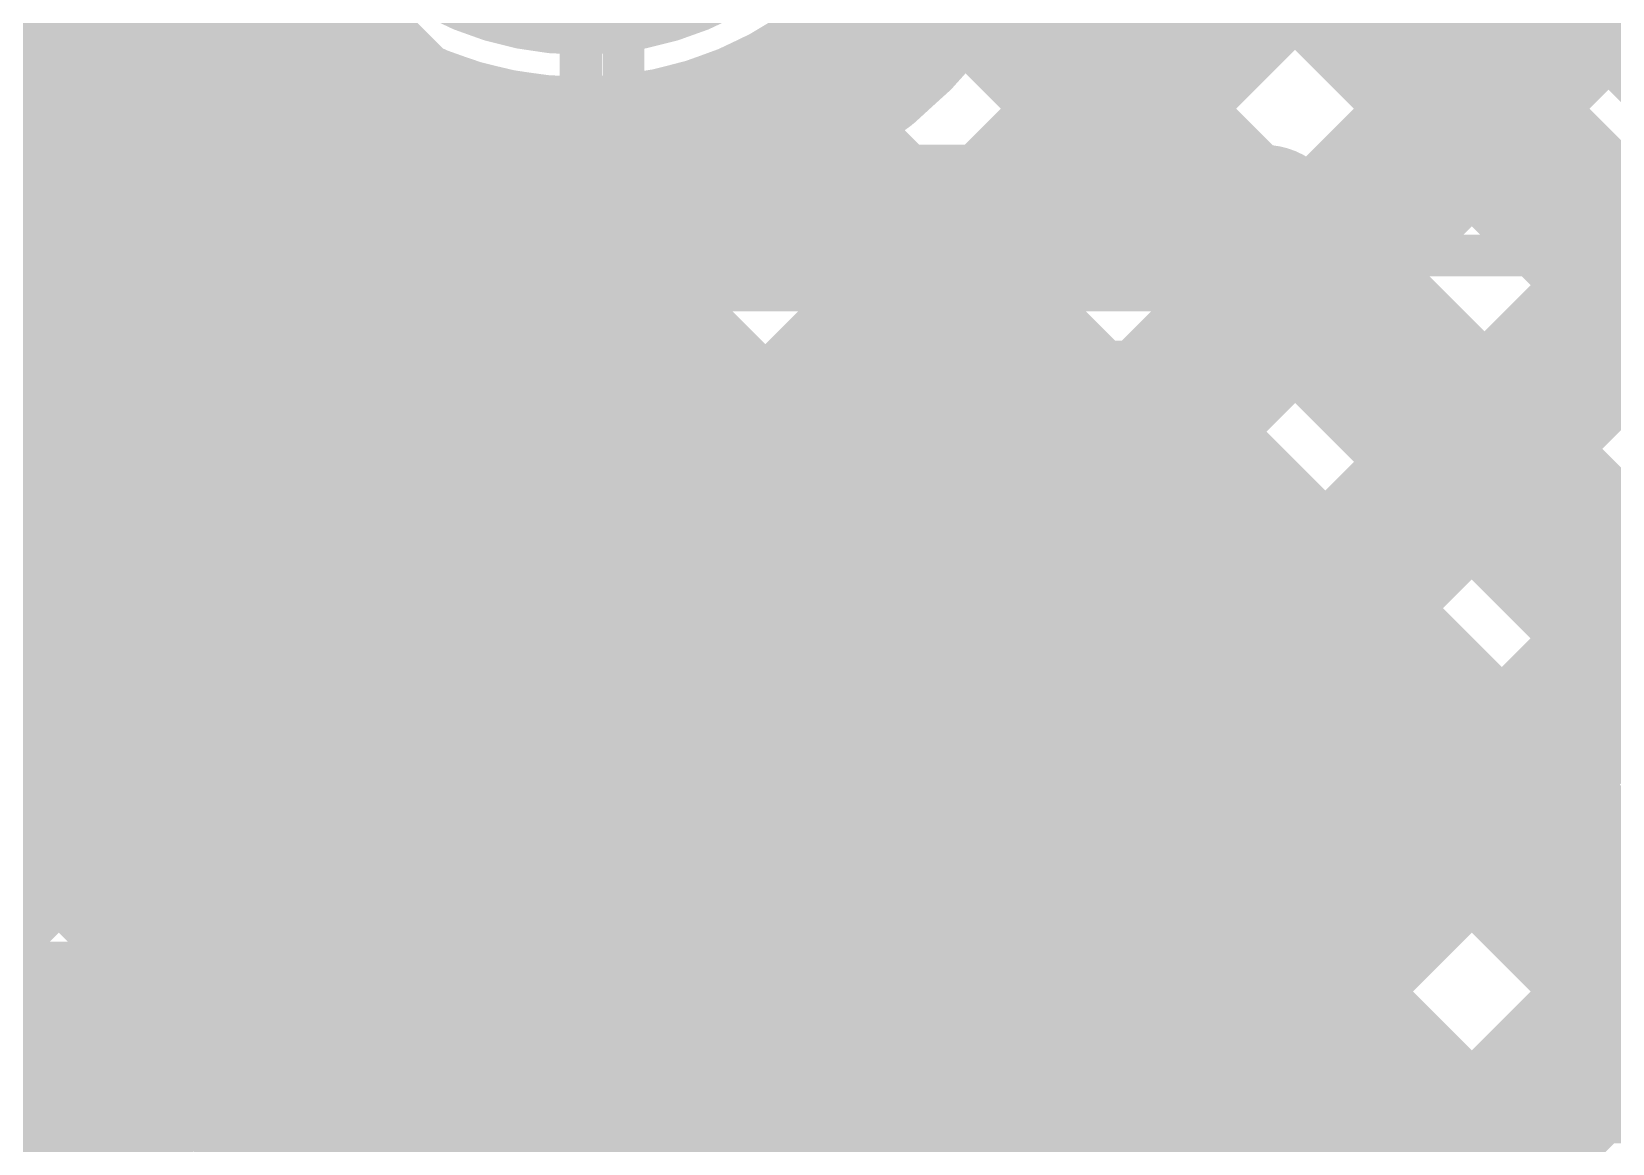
# Model space of a CAD drawing. Header units: millimetres. Extents: x 13 to 259, y -2 to 326.
# Drawn here: x 131.032 to 134.829, y 126.066 to 128.737 of the extents above; entities that cross this region are included whole.
import ezdxf

# ---------------------------------------------------------------- set-up
doc = ezdxf.new("R2010")
doc.units = ezdxf.units.MM
for name, color, linetype in [('BottomLayer', 5, 'Continuous'), ('BottomSolder', 6, 'Continuous'), ('ConnectLayer', 7, 'Continuous'), ('DrillDrawing', 1, 'Continuous'), ('Mechanical14', 56, 'Continuous'), ('Mechanical8', 56, 'Continuous'), ('MidLayer1', 16, 'Continuous'), ('MidLayer2', 76, 'Continuous'), ('MidLayer3', 90, 'Continuous'), ('MidLayer4', 156, 'Continuous'), ('MidLayer5', 130, 'Continuous'), ('MidLayer6', 216, 'Continuous'), ('MultiLayer', 9, 'Continuous'), ('TopLayer', 1, 'Continuous'), ('TopPaste', 8, 'Continuous'), ('TopSolder', 216, 'Continuous')]:
    doc.layers.add(name, color=color, linetype=linetype)

# ---------------------------------------------------------------- blocks, each defined once
blk = doc.blocks.new('SAMTEC_ASP_127797_01_185')
at = {"layer": 'BottomSolder', "const_width": 0.8}
blk.add_lwpolyline([(-27.5907, -3.048, 1), (-26.7907, -3.048, 1)], format="xyb", close=True, dxfattribs=at)
at = {"layer": 'Mechanical14', "const_width": 0.1}
for points in [[(-25.908, -2.1336), (-25.908, -0.4064)], [(-25.654, -0.6604), (-25.908, -0.4064)], [(-25.0952, -0.6604), (-25.0952, -0.5194)], [(-24.4348, -0.6604), (-24.4348, -0.5194)], [(-23.8252, -0.6604), (-23.8252, -0.5194)], [(-25.0952, -0.6604), (-25.654, -0.6604)], [(-25.654, -1.8796), (-25.654, -0.6604)], [(-23.8252, -0.6604), (-24.4348, -0.6604)], [(-25.908, -2.1336), (-25.654, -1.8796)], [(-25.0952, -1.8796), (-25.654, -1.8796)], [(-25.0952, -2.0206), (-25.0952, -1.8796)], [(-23.8252, -1.8796), (-24.4348, -1.8796)], [(-24.4348, -2.0206), (-24.4348, -1.8796)], [(-23.8252, -2.0206), (-23.8252, -1.8796)], [(-24.9809, -2.0206), (-25.0952, -2.0206)], [(-24.9809, -2.3762), (-24.9809, -2.0206)], [(-24.4348, -2.0206), (-24.5491, -2.0206)], [(-24.5491, -2.3762), (-24.5491, -2.0206)], [(-23.7109, -2.0206), (-23.8252, -2.0206)], [(-24.9809, -2.1336), (-25.908, -2.1336)], [(-23.7109, -2.1336), (-24.5491, -2.1336)], [(-24.5491, -2.3762), (-24.9809, -2.3762)], [(-24.5491, -2.7038), (-24.9809, -2.7038)], [(-24.9809, -3.0594), (-24.9809, -2.7038)], [(-24.5491, -3.0594), (-24.5491, -2.7038)], [(-24.9809, -2.9464), (-26.543, -2.9464)], [(-23.7109, -2.9464), (-24.5491, -2.9464)], [(-24.9809, -3.0594), (-25.0952, -3.0594)], [(-25.0952, -3.2004), (-25.0952, -3.0594)], [(-24.4348, -3.0594), (-24.5491, -3.0594)], [(-24.4348, -3.2004), (-24.4348, -3.0594)], [(-23.8252, -3.2004), (-23.8252, -3.0594)], [(-23.7109, -3.0594), (-23.8252, -3.0594)], [(-26.289, -4.4196), (-26.289, -3.2004)], [(-25.0952, -3.2004), (-26.289, -3.2004)], [(-25.0952, -3.2004), (-26.289, -3.2004)], [(-23.8252, -3.2004), (-24.4348, -3.2004)]]:
    blk.add_lwpolyline(points, dxfattribs=at)
at = {"layer": 'Mechanical14', "const_width": 0.05}
for points in [[(-25.679, -0.6604, 1), (-25.629, -0.6604, 1)], [(-25.679, -0.6604, 1), (-25.629, -0.6604, 1)], [(-25.679, -0.6604, 1), (-25.629, -0.6604, 1)], [(-25.1202, -0.6604, 1), (-25.0702, -0.6604, 1)], [(-25.1202, -0.6604, 1), (-25.0702, -0.6604, 1)], [(-24.4598, -0.6604, 1), (-24.4098, -0.6604, 1)], [(-24.4598, -0.6604, 1), (-24.4098, -0.6604, 1)], [(-23.8502, -0.6604, 1), (-23.8002, -0.6604, 1)], [(-23.8502, -0.6604, 1), (-23.8002, -0.6604, 1)], [(-25.679, -1.8796, 1), (-25.629, -1.8796, 1)], [(-25.679, -1.8796, 1), (-25.629, -1.8796, 1)], [(-25.679, -1.8796, 1), (-25.629, -1.8796, 1)], [(-25.1202, -1.8796, 1), (-25.0702, -1.8796, 1)], [(-25.1202, -1.8796, 1), (-25.0702, -1.8796, 1)], [(-24.4598, -1.8796, 1), (-24.4098, -1.8796, 1)], [(-24.4598, -1.8796, 1), (-24.4098, -1.8796, 1)], [(-23.8502, -1.8796, 1), (-23.8002, -1.8796, 1)], [(-23.8502, -1.8796, 1), (-23.8002, -1.8796, 1)], [(-25.1202, -2.0206, 1), (-25.0702, -2.0206, 1)], [(-25.1202, -2.0206, 1), (-25.0702, -2.0206, 1)], [(-25.0059, -2.0206, 1), (-24.9559, -2.0206, 1)], [(-25.0059, -2.0206, 1), (-24.9559, -2.0206, 1)], [(-24.5741, -2.0206, 1), (-24.5241, -2.0206, 1)], [(-24.5741, -2.0206, 1), (-24.5241, -2.0206, 1)], [(-24.4598, -2.0206, 1), (-24.4098, -2.0206, 1)], [(-24.4598, -2.0206, 1), (-24.4098, -2.0206, 1)], [(-23.8502, -2.0206, 1), (-23.8002, -2.0206, 1)], [(-23.8502, -2.0206, 1), (-23.8002, -2.0206, 1)], [(-25.933, -2.1336, 1), (-25.883, -2.1336, 1)], [(-25.933, -2.1336, 1), (-25.883, -2.1336, 1)], [(-25.933, -2.1336, 1), (-25.883, -2.1336, 1)], [(-25.0059, -2.1336, 1), (-24.9559, -2.1336, 1)], [(-24.5741, -2.1336, 1), (-24.5241, -2.1336, 1)], [(-25.0059, -2.3762, 1), (-24.9559, -2.3762, 1)], [(-25.0059, -2.3762, 1), (-24.9559, -2.3762, 1)], [(-24.5741, -2.3762, 1), (-24.5241, -2.3762, 1)], [(-24.5741, -2.3762, 1), (-24.5241, -2.3762, 1)], [(-25.0059, -2.7038, 1), (-24.9559, -2.7038, 1)], [(-25.0059, -2.7038, 1), (-24.9559, -2.7038, 1)], [(-24.5741, -2.7038, 1), (-24.5241, -2.7038, 1)], [(-24.5741, -2.7038, 1), (-24.5241, -2.7038, 1)], [(-25.0059, -2.9464, 1), (-24.9559, -2.9464, 1)], [(-24.5741, -2.9464, 1), (-24.5241, -2.9464, 1)], [(-25.1202, -3.0594, 1), (-25.0702, -3.0594, 1)], [(-25.1202, -3.0594, 1), (-25.0702, -3.0594, 1)], [(-25.0059, -3.0594, 1), (-24.9559, -3.0594, 1)], [(-25.0059, -3.0594, 1), (-24.9559, -3.0594, 1)], [(-24.5741, -3.0594, 1), (-24.5241, -3.0594, 1)], [(-24.5741, -3.0594, 1), (-24.5241, -3.0594, 1)], [(-24.4598, -3.0594, 1), (-24.4098, -3.0594, 1)], [(-24.4598, -3.0594, 1), (-24.4098, -3.0594, 1)], [(-23.8502, -3.0594, 1), (-23.8002, -3.0594, 1)], [(-23.8502, -3.0594, 1), (-23.8002, -3.0594, 1)], [(-26.314, -3.2004, 1), (-26.264, -3.2004, 1)], [(-26.314, -3.2004, 1), (-26.264, -3.2004, 1)], [(-26.314, -3.2004, 1), (-26.264, -3.2004, 1)], [(-25.1202, -3.2004, 1), (-25.0702, -3.2004, 1)], [(-25.1202, -3.2004, 1), (-25.0702, -3.2004, 1)], [(-25.1202, -3.2004, 1), (-25.0702, -3.2004, 1)], [(-24.4598, -3.2004, 1), (-24.4098, -3.2004, 1)], [(-24.4598, -3.2004, 1), (-24.4098, -3.2004, 1)], [(-23.8502, -3.2004, 1), (-23.8002, -3.2004, 1)], [(-23.8502, -3.2004, 1), (-23.8002, -3.2004, 1)]]:
    blk.add_lwpolyline(points, format="xyb", close=True, dxfattribs=at)
at = {"layer": 'Mechanical8', "const_width": 0.1}
for points in [[(-24.765, -1.905), (-24.765, -0.905)], [(-24.765, -1.905), (-25.765, -1.905)], [(-24.765, -2.905), (-24.765, -1.905)], [(-23.765, -1.905), (-24.765, -1.905)], [(-23.495, -1.905), (-24.495, -1.905)], [(-24.765, -3.175), (-24.765, -2.175)], [(-26.1907, -3.048), (-27.1907, -3.048)], [(-24.765, -3.175), (-25.765, -3.175)], [(-24.765, -4.175), (-24.765, -3.175)], [(-23.765, -3.175), (-24.765, -3.175)], [(-23.495, -3.175), (-24.495, -3.175)]]:
    blk.add_lwpolyline(points, dxfattribs=at)
at = {"layer": 'Mechanical8', "const_width": 0.05}
for points in [[(-24.79, -0.905, 1), (-24.74, -0.905, 1)], [(-25.79, -1.905, 1), (-25.74, -1.905, 1)], [(-24.79, -1.905, 1), (-24.74, -1.905, 1)], [(-24.79, -1.905, 1), (-24.74, -1.905, 1)], [(-24.79, -1.905, 1), (-24.74, -1.905, 1)], [(-24.79, -1.905, 1), (-24.74, -1.905, 1)], [(-24.52, -1.905, 1), (-24.47, -1.905, 1)], [(-23.79, -1.905, 1), (-23.74, -1.905, 1)], [(-24.79, -2.175, 1), (-24.74, -2.175, 1)], [(-24.79, -2.905, 1), (-24.74, -2.905, 1)], [(-26.2157, -3.048, 1), (-26.1657, -3.048, 1)], [(-25.79, -3.175, 1), (-25.74, -3.175, 1)], [(-24.79, -3.175, 1), (-24.74, -3.175, 1)], [(-24.79, -3.175, 1), (-24.74, -3.175, 1)], [(-24.79, -3.175, 1), (-24.74, -3.175, 1)], [(-24.79, -3.175, 1), (-24.74, -3.175, 1)], [(-24.52, -3.175, 1), (-24.47, -3.175, 1)], [(-23.79, -3.175, 1), (-23.74, -3.175, 1)], [(-24.79, -4.175, 1), (-24.74, -4.175, 1)]]:
    blk.add_lwpolyline(points, format="xyb", close=True, dxfattribs=at)
at = {"layer": 'TopLayer', "const_width": 0.32}
for points in [[(-24.925, -1.905, 1), (-24.605, -1.905, 1)], [(-23.655, -1.905, 1), (-23.335, -1.905, 1)], [(-24.925, -3.175, 1), (-24.605, -3.175, 1)], [(-23.655, -3.175, 1), (-23.335, -3.175, 1)]]:
    blk.add_lwpolyline(points, format="xyb", close=True, dxfattribs=at)
at = {"layer": 'TopPaste', "const_width": 0.32}
for points in [[(-24.925, -1.905, 1), (-24.605, -1.905, 1)], [(-23.655, -1.905, 1), (-23.335, -1.905, 1)], [(-24.925, -3.175, 1), (-24.605, -3.175, 1)], [(-23.655, -3.175, 1), (-23.335, -3.175, 1)]]:
    blk.add_lwpolyline(points, format="xyb", close=True, dxfattribs=at)
at = {"layer": 'TopSolder'}
for points, const_width in [([(-24.9758, -1.905, 1), (-24.5542, -1.905, 1)], 0.4216), ([(-23.7058, -1.905, 1), (-23.2842, -1.905, 1)], 0.4216), ([(-27.5907, -3.048, 1), (-26.7907, -3.048, 1)], 0.8), ([(-24.9758, -3.175, 1), (-24.5542, -3.175, 1)], 0.4216), ([(-23.7058, -3.175, 1), (-23.2842, -3.175, 1)], 0.4216)]:
    blk.add_lwpolyline(points, format="xyb", close=True, dxfattribs=dict(at, const_width=const_width))

msp = doc.modelspace()

# ---------------------------------------------------------------- linework, layer by layer
at = {"layer": 'BottomLayer', "const_width": 0.25}
for points in [[(132.1001, 127.0557, 1), (132.35, 127.0557, 1)], [(133.3701, 127.0557, 1), (133.62, 127.0557, 1)]]:
    msp.add_lwpolyline(points, format="xyb", close=True, dxfattribs=at)
at = {"layer": 'ConnectLayer', "const_width": 0.4}
for points in [[(126.6955, 119.9072), (141.8489, 135.0607)], [(132.6013, 127.5102), (138.3682, 133.2771)], [(124.9026, 133.0495), (136.8596, 121.0925)], [(133.8744, 126.2376), (140.6349, 132.9982)], [(132.7705, 126.8308), (138.6085, 132.6688)], [(134.0364, 125.5511), (141.0518, 132.5665)], [(132.6013, 127.5102), (136.9012, 131.81)], [(132.9921, 127.0524), (137.7497, 131.81)], [(133.4163, 126.6281), (138.5982, 131.81)], [(133.8744, 126.2376), (139.4468, 131.81)], [(134.0753, 125.59), (140.2953, 131.81)], [(132.6013, 127.5101), (136.0581, 130.9669)], [(132.723, 130.9771), (135.8, 127.9)], [(132.9614, 130.9303), (136.7255, 127.1662)], [(132.9614, 130.9303), (137.5887, 126.303)], [(132.9615, 130.9303), (136.7255, 127.1663)], [(132.9615, 130.9303), (136.7255, 127.1663)], [(132.6013, 127.5102), (135.9584, 130.8673)], [(128.941, 130.7081), (132.0349, 127.6142)], [(128.941, 130.7081), (132.0349, 127.6142)], [(128.9411, 130.7081), (132.0349, 127.6142)], [(128.2197, 130.5809), (131.6438, 127.1568)], [(128.2197, 130.5809), (131.6438, 127.1568)], [(128.2198, 130.5808), (131.6438, 127.1568)], [(127.4393, 130.5127), (131.7795, 126.1725)], [(127.4393, 130.5127), (131.602, 126.35)], [(133.5794, 127.6397), (136.4824, 130.5427)], [(133.5793, 127.6397), (136.3827, 130.443)], [(134.0485, 127.2602), (136.9067, 130.1184)], [(134.0485, 127.2603), (136.807, 130.0188)], [(128.204, 129.7481), (132.3621, 125.59)], [(133.8744, 126.2376), (137.3309, 129.6941)], [(133.3911, 129.6521), (143.3514, 119.6919)], [(133.3911, 129.6521), (136.8648, 126.1784)], [(133.3911, 129.6521), (135.4716, 127.5716)], [(133.3911, 129.6521), (136.8648, 126.1785)], [(133.3911, 129.6521), (143.3514, 119.6919)], [(133.8743, 126.2376), (137.2312, 129.5945)], [(127.5686, 129.5349), (132.0308, 125.0728)], [(127.5687, 129.5348), (132.0307, 125.0728)], [(134.0364, 125.5512), (137.8852, 129.4)], [(127.7797, 129.3238), (131.6907, 125.4129)], [(132.6013, 127.5102), (134.3956, 129.3044)], [(134.0364, 125.5511), (137.7552, 129.2699)], [(126.1126, 123.567), (131.4629, 128.9173)], [(126.1126, 123.567), (131.4629, 128.9173)], [(128.8956, 126.35), (131.4629, 128.9173)], [(131.3998, 128.8542), (131.4629, 128.9173)], [(133.255, 128.9397), (137.1191, 125.0756)], [(133.255, 128.9397), (137.1191, 125.0756)], [(133.255, 128.9397), (135.425, 126.7696)], [(133.255, 128.9397), (138.3891, 123.8056)], [(133.255, 128.9397), (137.1191, 125.0756)], [(133.5794, 127.6397), (134.8199, 128.8802)], [(131.4156, 128.6289), (131.4156, 128.7245)], [(131.6207, 128.7238), (131.6208, 125.6457)], [(131.4156, 128.6289), (132.4388, 127.6056)], [(125.8442, 122.4501), (131.9167, 128.5226)], [(125.8442, 122.45), (131.9168, 128.5226)], [(126.165, 121.9224), (132.7486, 128.506)], [(126.165, 121.9224), (132.7487, 128.506)], [(129.7441, 126.35), (131.9167, 128.5226)], [(130.5926, 126.35), (132.7486, 128.506)], [(131.6207, 128.2267), (131.9167, 128.5226)], [(131.6207, 127.3782), (132.7485, 128.5059)], [(131.7193, 128.3252), (131.9167, 128.5226)], [(132.1435, 127.9009), (132.7486, 128.506)], [(132.812, 128.5342), (136.7246, 124.6216)], [(132.812, 128.5342), (133.7667, 127.5795)], [(132.812, 128.5342), (133.7667, 127.5795)], [(132.812, 128.5342), (133.7668, 127.5794)], [(132.812, 128.5342), (136.7246, 124.6216)], [(132.0132, 128.4845), (133.0521, 127.4455)], [(132.0132, 128.4845), (133.0521, 127.4455)], [(132.0132, 128.4844), (147.5967, 112.901)], [(132.0132, 128.4844), (133.0521, 127.4455)], [(132.0132, 128.4844), (137.302, 123.1957)], [(134.0485, 127.2602), (135.2441, 128.4559)], [(130.4947, 128.0224), (131.6751, 126.842)], [(131.6207, 128.0284), (132.0349, 127.6142)], [(133.9868, 126.35), (135.6684, 128.0317)], [(125.8442, 122.4501), (130.9556, 127.5615)], [(134.0188, 127.3274), (136.7246, 124.6215)], [(134.0188, 127.3274), (137.5768, 123.7694)], [(134.0188, 127.3273), (135.425, 125.9211)], [(132.775, 127.2695), (133.7088, 126.3356)], [(126.165, 121.9224), (131.3799, 127.1372)], [(132.7705, 126.8308), (132.9111, 126.9714)], [(132.7705, 126.8308), (132.9111, 126.9714)], [(132.7705, 126.8309), (132.9111, 126.9715)], [(134.4489, 125.9636), (135.425, 126.9398)], [(132.7836, 126.8656), (133.3049, 126.3442)], [(132.7836, 126.8656), (133.3049, 126.3442)], [(132.7836, 126.8655), (133.3049, 126.3442)], [(132.7836, 126.8655), (133.2991, 126.35)], [(125.9052, 120.814), (131.7706, 126.6794)], [(125.9052, 120.814), (131.7706, 126.6794)], [(125.9052, 120.814), (131.7706, 126.6794)], [(131.4412, 126.35), (131.7706, 126.6794)], [(131.6208, 126.5296), (131.7706, 126.6795)], [(133.8848, 126.6128), (136.8621, 123.6355)], [(133.8848, 126.6128), (135.425, 125.0726)], [(133.8848, 126.6128), (136.8621, 123.6355)], [(126.1547, 120.215), (132.45, 126.5103)], [(132.0113, 126.5058), (132.9271, 125.59)], [(132.3093, 126.3697), (132.4499, 126.5102)], [(132.3094, 126.3697), (132.45, 126.5103)], [(132.3094, 126.3697), (132.45, 126.5103)], [(132.7785, 125.9902), (133.2905, 126.5023)], [(132.7785, 125.9903), (133.2905, 126.5023)], [(133.1382, 126.35), (133.2905, 126.5023)], [(132.3261, 126.4744), (132.4854, 126.3152)], [(132.3261, 126.4744), (132.4506, 126.35)], [(132.3262, 126.4744), (132.9138, 125.8868)], [(132.3262, 126.4744), (132.4855, 126.3151)], [(126.725, 126.35), (132.0528, 126.35)], [(132.3973, 126.35), (133.3228, 126.35)], [(133.6673, 126.35), (134.0625, 126.35)], [(134.0625, 126.35), (135.425, 124.9875)], [(131.6208, 126.3313), (131.7795, 126.1725)], [(126.1547, 120.215), (132.2284, 126.2887)], [(132.7545, 126.0461), (132.9138, 125.8868)], [(132.7545, 126.0461), (132.8731, 125.9275)], [(132.8098, 125.8641), (132.9451, 125.9995)]]:
    msp.add_lwpolyline(points, dxfattribs=at)
at = {"layer": 'ConnectLayer'}
for points, const_width in [([(133.405, 129.4814, 1), (131.299, 129.4814, 1)], 0.4), ([(133.405, 129.4814, 1), (131.299, 129.4814, 1)], 0.4), ([(133.405, 129.4814, 1), (131.299, 129.4814, 1)], 0.4), ([(133.405, 129.4814, 1), (131.299, 129.4814, 1)], 0.4), ([(131.3629, 128.9173, 1), (131.5629, 128.9173, 1)], 0.2), ([(131.3629, 128.9173, 1), (131.5629, 128.9173, 1)], 0.2), ([(131.3629, 128.9173, 1), (131.5629, 128.9173, 1)], 0.2), ([(131.3629, 128.9173, 1), (131.5629, 128.9173, 1)], 0.2), ([(134.7199, 128.8802, 1), (134.9199, 128.8802, 1)], 0.2), ([(131.2998, 128.8542, 1), (131.4998, 128.8542, 1)], 0.2), ([(131.3156, 128.7245, 1), (131.5156, 128.7245, 1)], 0.2), ([(131.3156, 128.7245, 1), (131.5156, 128.7245, 1)], 0.2), ([(131.3156, 128.7245, 1), (131.5156, 128.7245, 1)], 0.2), ([(131.5207, 128.7238, 1), (131.7207, 128.7238, 1)], 0.2), ([(131.5207, 128.7238, 1), (131.7207, 128.7238, 1)], 0.2), ([(131.3156, 128.6289, 1), (131.5156, 128.6289, 1)], 0.2), ([(131.3156, 128.6289, 1), (131.5156, 128.6289, 1)], 0.2), ([(131.8167, 128.5226, 1), (132.0167, 128.5226, 1)], 0.2), ([(131.8167, 128.5226, 1), (132.0167, 128.5226, 1)], 0.2), ([(131.8167, 128.5226, 1), (132.0167, 128.5226, 1)], 0.2), ([(131.8167, 128.5226, 1), (132.0167, 128.5226, 1)], 0.2), ([(131.8168, 128.5226, 1), (132.0168, 128.5226, 1)], 0.2), ([(132.6485, 128.5059, 1), (132.8485, 128.5059, 1)], 0.2), ([(132.6486, 128.506, 1), (132.8486, 128.506, 1)], 0.2), ([(132.6486, 128.506, 1), (132.8486, 128.506, 1)], 0.2), ([(132.6486, 128.506, 1), (132.8486, 128.506, 1)], 0.2), ([(132.6487, 128.506, 1), (132.8487, 128.506, 1)], 0.2), ([(132.712, 128.5342, 1), (132.912, 128.5342, 1)], 0.2), ([(132.712, 128.5342, 1), (132.912, 128.5342, 1)], 0.2), ([(132.712, 128.5342, 1), (132.912, 128.5342, 1)], 0.2), ([(132.712, 128.5342, 1), (132.912, 128.5342, 1)], 0.2), ([(132.712, 128.5342, 1), (132.912, 128.5342, 1)], 0.2), ([(131.9132, 128.4845, 1), (132.1132, 128.4845, 1)], 0.2), ([(131.9132, 128.4845, 1), (132.1132, 128.4845, 1)], 0.2), ([(131.9132, 128.4844, 1), (132.1132, 128.4844, 1)], 0.2), ([(131.9132, 128.4844, 1), (132.1132, 128.4844, 1)], 0.2), ([(131.9132, 128.4844, 1), (132.1132, 128.4844, 1)], 0.2), ([(131.6193, 128.3252, 1), (131.8193, 128.3252, 1)], 0.2), ([(131.5207, 128.2267, 1), (131.7207, 128.2267, 1)], 0.2), ([(131.5207, 128.0284, 1), (131.7207, 128.0284, 1)], 0.2), ([(132.0435, 127.9009, 1), (132.2435, 127.9009, 1)], 0.2), ([(132.815, 127.0557, 1), (131.6351, 127.0557, 1)], 0.4), ([(132.815, 127.0557, 1), (131.6351, 127.0557, 1)], 0.4), ([(132.815, 127.0557, 1), (131.6351, 127.0557, 1)], 0.4), ([(132.815, 127.0557, 1), (131.6351, 127.0557, 1)], 0.4), ([(134.085, 127.0557, 1), (132.9051, 127.0557, 1)], 0.4), ([(134.085, 127.0557, 1), (132.9051, 127.0557, 1)], 0.4), ([(134.085, 127.0557, 1), (132.9051, 127.0557, 1)], 0.4), ([(133.4793, 127.6397, 1), (133.6793, 127.6397, 1)], 0.2), ([(133.4794, 127.6397, 1), (133.6794, 127.6397, 1)], 0.2), ([(133.4794, 127.6397, 1), (133.6794, 127.6397, 1)], 0.2), ([(131.9349, 127.6142, 1), (132.1349, 127.6142, 1)], 0.2), ([(131.9349, 127.6142, 1), (132.1349, 127.6142, 1)], 0.2), ([(131.9349, 127.6142, 1), (132.1349, 127.6142, 1)], 0.2), ([(131.9349, 127.6142, 1), (132.1349, 127.6142, 1)], 0.2), ([(132.3388, 127.6056, 1), (132.5388, 127.6056, 1)], 0.2), ([(132.3388, 127.6056, 1), (132.5388, 127.6056, 1)], 0.2), ([(130.8556, 127.5615, 1), (131.0556, 127.5615, 1)], 0.2), ([(133.6667, 127.5795, 1), (133.8667, 127.5795, 1)], 0.2), ([(133.6667, 127.5795, 1), (133.8667, 127.5795, 1)], 0.2), ([(133.6668, 127.5794, 1), (133.8668, 127.5794, 1)], 0.2), ([(132.5013, 127.5102, 1), (132.7013, 127.5102, 1)], 0.2), ([(132.5013, 127.5102, 1), (132.7013, 127.5102, 1)], 0.2), ([(132.5013, 127.5102, 1), (132.7013, 127.5102, 1)], 0.2), ([(132.5013, 127.5102, 1), (132.7013, 127.5102, 1)], 0.2), ([(132.5013, 127.5101, 1), (132.7013, 127.5101, 1)], 0.2), ([(132.9521, 127.4455, 1), (133.1521, 127.4455, 1)], 0.2), ([(132.9521, 127.4455, 1), (133.1521, 127.4455, 1)], 0.2), ([(132.9521, 127.4455, 1), (133.1521, 127.4455, 1)], 0.2), ([(131.5207, 127.3782, 1), (131.7207, 127.3782, 1)], 0.2), ([(133.9188, 127.3274, 1), (134.1188, 127.3274, 1)], 0.2), ([(133.9188, 127.3274, 1), (134.1188, 127.3274, 1)], 0.2), ([(133.9188, 127.3273, 1), (134.1188, 127.3273, 1)], 0.2), ([(132.675, 127.2695, 1), (132.875, 127.2695, 1)], 0.2), ([(132.675, 127.2695, 1), (132.875, 127.2695, 1)], 0.2), ([(133.9485, 127.2603, 1), (134.1485, 127.2603, 1)], 0.2), ([(133.9485, 127.2602, 1), (134.1485, 127.2602, 1)], 0.2), ([(133.9485, 127.2602, 1), (134.1485, 127.2602, 1)], 0.2), ([(131.2799, 127.1372, 1), (131.4799, 127.1372, 1)], 0.2), ([(131.5438, 127.1568, 1), (131.7438, 127.1568, 1)], 0.2), ([(131.5438, 127.1568, 1), (131.7438, 127.1568, 1)], 0.2), ([(131.5438, 127.1568, 1), (131.7438, 127.1568, 1)], 0.2), ([(133.545, 127.0557, 1), (133.445, 127.0557, 1)], 0.4), ([(133.545, 127.0557, 1), (133.445, 127.0557, 1)], 0.4), ([(133.545, 127.0557, 1), (133.445, 127.0557, 1)], 0.4), ([(131.5351, 127.0557, 1), (131.7351, 127.0557, 1)], 0.2), ([(131.5351, 127.0557, 1), (131.7351, 127.0557, 1)], 0.2), ([(131.5351, 127.0557, 1), (131.7351, 127.0557, 1)], 0.2), ([(131.5351, 127.0557, 1), (131.7351, 127.0557, 1)], 0.2), ([(132.715, 127.0557, 1), (132.915, 127.0557, 1)], 0.2), ([(132.715, 127.0557, 1), (132.915, 127.0557, 1)], 0.2), ([(132.715, 127.0557, 1), (132.915, 127.0557, 1)], 0.2), ([(132.715, 127.0557, 1), (132.915, 127.0557, 1)], 0.2), ([(132.8051, 127.0557, 1), (133.0051, 127.0557, 1)], 0.2), ([(132.8051, 127.0557, 1), (133.0051, 127.0557, 1)], 0.2), ([(132.8051, 127.0557, 1), (133.0051, 127.0557, 1)], 0.2), ([(133.345, 127.0557, 1), (133.545, 127.0557, 1)], 0.2), ([(133.345, 127.0557, 1), (133.545, 127.0557, 1)], 0.2), ([(133.345, 127.0557, 1), (133.545, 127.0557, 1)], 0.2), ([(133.445, 127.0557, 1), (133.645, 127.0557, 1)], 0.2), ([(133.445, 127.0557, 1), (133.645, 127.0557, 1)], 0.2), ([(133.445, 127.0557, 1), (133.645, 127.0557, 1)], 0.2), ([(133.985, 127.0557, 1), (134.185, 127.0557, 1)], 0.2), ([(133.985, 127.0557, 1), (134.185, 127.0557, 1)], 0.2), ([(133.985, 127.0557, 1), (134.185, 127.0557, 1)], 0.2), ([(132.8921, 127.0524, 1), (133.0921, 127.0524, 1)], 0.2), ([(132.8111, 126.9714, 1), (133.0111, 126.9714, 1)], 0.2), ([(132.8111, 126.9714, 1), (133.0111, 126.9714, 1)], 0.2), ([(132.8111, 126.9715, 1), (133.0111, 126.9715, 1)], 0.2), ([(132.6836, 126.8656, 1), (132.8836, 126.8656, 1)], 0.2), ([(132.6836, 126.8656, 1), (132.8836, 126.8656, 1)], 0.2), ([(132.6836, 126.8655, 1), (132.8836, 126.8655, 1)], 0.2), ([(132.6836, 126.8655, 1), (132.8836, 126.8655, 1)], 0.2), ([(131.5751, 126.842, 1), (131.7751, 126.842, 1)], 0.2), ([(131.5751, 126.842, 1), (131.7751, 126.842, 1)], 0.2), ([(132.6705, 126.8309, 1), (132.8705, 126.8309, 1)], 0.2), ([(132.6705, 126.8308, 1), (132.8705, 126.8308, 1)], 0.2), ([(132.6705, 126.8308, 1), (132.8705, 126.8308, 1)], 0.2), ([(132.6705, 126.8308, 1), (132.8705, 126.8308, 1)], 0.2), ([(131.6706, 126.6795, 1), (131.8706, 126.6795, 1)], 0.2), ([(131.6706, 126.6794, 1), (131.8706, 126.6794, 1)], 0.2), ([(131.6706, 126.6794, 1), (131.8706, 126.6794, 1)], 0.2), ([(131.6706, 126.6794, 1), (131.8706, 126.6794, 1)], 0.2), ([(131.6706, 126.6794, 1), (131.8706, 126.6794, 1)], 0.2), ([(133.3163, 126.6281, 1), (133.5163, 126.6281, 1)], 0.2), ([(133.7848, 126.6128, 1), (133.9848, 126.6128, 1)], 0.2), ([(133.7848, 126.6128, 1), (133.9848, 126.6128, 1)], 0.2), ([(133.7848, 126.6128, 1), (133.9848, 126.6128, 1)], 0.2), ([(131.5208, 126.5296, 1), (131.7208, 126.5296, 1)], 0.2), ([(131.9113, 126.5058, 1), (132.1113, 126.5058, 1)], 0.2), ([(131.9113, 126.5058, 1), (132.1113, 126.5058, 1)], 0.2), ([(132.3499, 126.5102, 1), (132.5499, 126.5102, 1)], 0.2), ([(132.35, 126.5103, 1), (132.55, 126.5103, 1)], 0.2), ([(132.35, 126.5103, 1), (132.55, 126.5103, 1)], 0.2), ([(132.35, 126.5103, 1), (132.55, 126.5103, 1)], 0.2), ([(133.1905, 126.5023, 1), (133.3905, 126.5023, 1)], 0.2), ([(133.1905, 126.5023, 1), (133.3905, 126.5023, 1)], 0.2), ([(133.1905, 126.5023, 1), (133.3905, 126.5023, 1)], 0.2), ([(132.2261, 126.4744, 1), (132.4261, 126.4744, 1)], 0.2), ([(132.2261, 126.4744, 1), (132.4261, 126.4744, 1)], 0.2), ([(132.2262, 126.4744, 1), (132.4262, 126.4744, 1)], 0.2), ([(132.2262, 126.4744, 1), (132.4262, 126.4744, 1)], 0.2), ([(132.815, 125.7857, 1), (131.6351, 125.7857, 1)], 0.4), ([(134.085, 125.7857, 1), (132.9051, 125.7857, 1)], 0.4), ([(134.085, 125.7857, 1), (132.9051, 125.7857, 1)], 0.4), ([(131.3412, 126.35, 1), (131.5412, 126.35, 1)], 0.2), ([(131.502, 126.35, 1), (131.702, 126.35, 1)], 0.2), ([(131.9528, 126.35, 1), (132.1528, 126.35, 1)], 0.2), ([(131.9528, 126.35, 1), (132.1528, 126.35, 1)], 0.2), ([(132.2093, 126.3697, 1), (132.4093, 126.3697, 1)], 0.2), ([(132.2094, 126.3697, 1), (132.4094, 126.3697, 1)], 0.2), ([(132.2094, 126.3697, 1), (132.4094, 126.3697, 1)], 0.2), ([(132.2973, 126.35, 1), (132.4973, 126.35, 1)], 0.2), ([(132.2973, 126.35, 1), (132.4973, 126.35, 1)], 0.2), ([(132.3506, 126.35, 1), (132.5506, 126.35, 1)], 0.2), ([(133.0382, 126.35, 1), (133.2382, 126.35, 1)], 0.2), ([(133.1991, 126.35, 1), (133.3991, 126.35, 1)], 0.2), ([(133.2049, 126.3442, 1), (133.4049, 126.3442, 1)], 0.2), ([(133.2049, 126.3442, 1), (133.4049, 126.3442, 1)], 0.2), ([(133.2049, 126.3442, 1), (133.4049, 126.3442, 1)], 0.2), ([(133.2228, 126.35, 1), (133.4228, 126.35, 1)], 0.2), ([(133.2228, 126.35, 1), (133.4228, 126.35, 1)], 0.2), ([(133.5673, 126.35, 1), (133.7673, 126.35, 1)], 0.2), ([(133.5673, 126.35, 1), (133.7673, 126.35, 1)], 0.2), ([(133.6088, 126.3356, 1), (133.8088, 126.3356, 1)], 0.2), ([(133.6088, 126.3356, 1), (133.8088, 126.3356, 1)], 0.2), ([(133.8868, 126.35, 1), (134.0868, 126.35, 1)], 0.2), ([(133.9625, 126.35, 1), (134.1625, 126.35, 1)], 0.2), ([(133.9625, 126.35, 1), (134.1625, 126.35, 1)], 0.2), ([(131.5208, 126.3313, 1), (131.7208, 126.3313, 1)], 0.2), ([(132.3854, 126.3152, 1), (132.5854, 126.3152, 1)], 0.2), ([(132.3855, 126.3151, 1), (132.5855, 126.3151, 1)], 0.2), ([(132.1284, 126.2887, 1), (132.3284, 126.2887, 1)], 0.2), ([(133.7743, 126.2376, 1), (133.9743, 126.2376, 1)], 0.2), ([(133.7744, 126.2376, 1), (133.9744, 126.2376, 1)], 0.2), ([(133.7744, 126.2376, 1), (133.9744, 126.2376, 1)], 0.2), ([(133.7744, 126.2376, 1), (133.9744, 126.2376, 1)], 0.2), ([(131.6795, 126.1725, 1), (131.8795, 126.1725, 1)], 0.2), ([(131.6795, 126.1725, 1), (131.8795, 126.1725, 1)], 0.2), ([(132.6545, 126.0461, 1), (132.8545, 126.0461, 1)], 0.2), ([(132.6545, 126.0461, 1), (132.8545, 126.0461, 1)], 0.2), ([(132.8451, 125.9995, 1), (133.0451, 125.9995, 1)], 0.2), ([(132.8451, 125.9995, 1), (133.0451, 125.9995, 1)], 0.2), ([(132.6785, 125.9903, 1), (132.8785, 125.9903, 1)], 0.2), ([(132.6785, 125.9902, 1), (132.8785, 125.9902, 1)], 0.2), ([(134.3489, 125.9636, 1), (134.5489, 125.9636, 1)], 0.2), ([(132.7731, 125.9275, 1), (132.9731, 125.9275, 1)], 0.2), ([(132.8138, 125.8868, 1), (133.0138, 125.8868, 1)], 0.2), ([(132.8138, 125.8868, 1), (133.0138, 125.8868, 1)], 0.2)]:
    msp.add_lwpolyline(points, format="xyb", close=True, dxfattribs=dict(at, const_width=const_width))
at = {"layer": 'ConnectLayer', "const_width": 0.4}
for points in [[(133.405, 129.4814, -0.661801), (131.6207, 128.7238)], [(131.2564, 129.1073, -0.199574), (131.4156, 128.7245)], [(131.2574, 129.1063, -0.198912), (131.4156, 128.7245)], [(132.4388, 127.6056, -0.210355), (132.775, 127.2695)], [(132.0113, 126.5058, -0.210355), (131.6751, 126.842)], [(131.6519, 125.6457, -1.054585), (132.8098, 125.8641)], [(132.0528, 126.35, -0.14922), (132.3973, 126.35)], [(132.9451, 125.9995, -0.829911), (134.085, 125.7857)], [(133.3228, 126.35, -0.14922), (133.6673, 126.35)], [(133.7088, 126.3356, -0.309354), (134.085, 125.7857)]]:
    msp.add_lwpolyline(points, format="xyb", dxfattribs=at)
at = {"layer": 'DrillDrawing', "const_width": 0.0508}
for points in [[(132.098, 127.1827), (132.098, 127.3097)], [(132.098, 127.3097), (132.352, 127.3097)], [(132.352, 127.1827), (132.352, 127.3097)], [(133.368, 127.1827), (133.368, 127.3097)], [(133.368, 127.3097), (133.622, 127.3097)], [(133.622, 127.1827), (133.622, 127.3097)], [(131.971, 126.9287), (131.971, 127.1827)], [(131.971, 127.1827), (132.098, 127.1827)], [(132.352, 127.1827), (132.479, 127.1827)], [(132.479, 126.9287), (132.479, 127.1827)], [(133.241, 126.9287), (133.241, 127.1827)], [(133.241, 127.1827), (133.368, 127.1827)], [(133.622, 127.1827), (133.749, 127.1827)], [(133.749, 126.9287), (133.749, 127.1827)], [(131.971, 126.9287), (132.098, 126.9287)], [(132.098, 126.8017), (132.098, 126.9287)], [(132.352, 126.9287), (132.479, 126.9287)], [(132.352, 126.8017), (132.352, 126.9287)], [(133.241, 126.9287), (133.368, 126.9287)], [(133.368, 126.8017), (133.368, 126.9287)], [(133.622, 126.9287), (133.749, 126.9287)], [(133.622, 126.8017), (133.622, 126.9287)], [(132.098, 126.8017), (132.352, 126.8017)], [(133.368, 126.8017), (133.622, 126.8017)]]:
    msp.add_lwpolyline(points, dxfattribs=at)
at = {"layer": 'DrillDrawing', "const_width": 0.0254}
for points in [[(132.0853, 127.3097, 1), (132.1107, 127.3097, 1)], [(132.0853, 127.3097, 1), (132.1107, 127.3097, 1)], [(132.3393, 127.3097, 1), (132.3647, 127.3097, 1)], [(132.3393, 127.3097, 1), (132.3647, 127.3097, 1)], [(133.3553, 127.3097, 1), (133.3807, 127.3097, 1)], [(133.3553, 127.3097, 1), (133.3807, 127.3097, 1)], [(133.6093, 127.3097, 1), (133.6347, 127.3097, 1)], [(133.6093, 127.3097, 1), (133.6347, 127.3097, 1)], [(131.9583, 127.1827, 1), (131.9837, 127.1827, 1)], [(131.9583, 127.1827, 1), (131.9837, 127.1827, 1)], [(132.0853, 127.1827, 1), (132.1107, 127.1827, 1)], [(132.0853, 127.1827, 1), (132.1107, 127.1827, 1)], [(132.3393, 127.1827, 1), (132.3647, 127.1827, 1)], [(132.3393, 127.1827, 1), (132.3647, 127.1827, 1)], [(132.4663, 127.1827, 1), (132.4917, 127.1827, 1)], [(132.4663, 127.1827, 1), (132.4917, 127.1827, 1)], [(133.2283, 127.1827, 1), (133.2537, 127.1827, 1)], [(133.2283, 127.1827, 1), (133.2537, 127.1827, 1)], [(133.3553, 127.1827, 1), (133.3807, 127.1827, 1)], [(133.3553, 127.1827, 1), (133.3807, 127.1827, 1)], [(133.6093, 127.1827, 1), (133.6347, 127.1827, 1)], [(133.6093, 127.1827, 1), (133.6347, 127.1827, 1)], [(133.7363, 127.1827, 1), (133.7617, 127.1827, 1)], [(133.7363, 127.1827, 1), (133.7617, 127.1827, 1)], [(131.9583, 126.9287, 1), (131.9837, 126.9287, 1)], [(131.9583, 126.9287, 1), (131.9837, 126.9287, 1)], [(132.0853, 126.9287, 1), (132.1107, 126.9287, 1)], [(132.0853, 126.9287, 1), (132.1107, 126.9287, 1)], [(132.3393, 126.9287, 1), (132.3647, 126.9287, 1)], [(132.3393, 126.9287, 1), (132.3647, 126.9287, 1)], [(132.4663, 126.9287, 1), (132.4917, 126.9287, 1)], [(132.4663, 126.9287, 1), (132.4917, 126.9287, 1)], [(133.2283, 126.9287, 1), (133.2537, 126.9287, 1)], [(133.2283, 126.9287, 1), (133.2537, 126.9287, 1)], [(133.3553, 126.9287, 1), (133.3807, 126.9287, 1)], [(133.3553, 126.9287, 1), (133.3807, 126.9287, 1)], [(133.6093, 126.9287, 1), (133.6347, 126.9287, 1)], [(133.6093, 126.9287, 1), (133.6347, 126.9287, 1)], [(133.7363, 126.9287, 1), (133.7617, 126.9287, 1)], [(133.7363, 126.9287, 1), (133.7617, 126.9287, 1)], [(132.0853, 126.8017, 1), (132.1107, 126.8017, 1)], [(132.0853, 126.8017, 1), (132.1107, 126.8017, 1)], [(132.3393, 126.8017, 1), (132.3647, 126.8017, 1)], [(132.3393, 126.8017, 1), (132.3647, 126.8017, 1)], [(133.3553, 126.8017, 1), (133.3807, 126.8017, 1)], [(133.3553, 126.8017, 1), (133.3807, 126.8017, 1)], [(133.6093, 126.8017, 1), (133.6347, 126.8017, 1)], [(133.6093, 126.8017, 1), (133.6347, 126.8017, 1)]]:
    msp.add_lwpolyline(points, format="xyb", close=True, dxfattribs=at)
at = {"layer": 'Mechanical8', "const_width": 0.1}
msp.add_lwpolyline([(132.35, 128.5), (132.35, 129.5)], dxfattribs=at)
at = {"layer": 'Mechanical8', "const_width": 0.05}
msp.add_lwpolyline([(132.325, 128.5, 1), (132.375, 128.5, 1)], format="xyb", close=True, dxfattribs=at)
at = {"layer": 'MidLayer1', "const_width": 0.25}
for points in [[(132.1001, 127.0557, 1), (132.35, 127.0557, 1)], [(133.3701, 127.0557, 1), (133.62, 127.0557, 1)]]:
    msp.add_lwpolyline(points, format="xyb", close=True, dxfattribs=at)
at = {"layer": 'MidLayer2', "const_width": 0.25}
for points in [[(132.1001, 127.0557, 1), (132.35, 127.0557, 1)], [(133.3701, 127.0557, 1), (133.62, 127.0557, 1)]]:
    msp.add_lwpolyline(points, format="xyb", close=True, dxfattribs=at)
at = {"layer": 'MidLayer3', "const_width": 0.4}
for points in [[(128.5, 131.1), (130.8756, 128.7245)], [(130.8756, 128.4052), (130.8756, 128.7245)], [(130.8756, 128.4052), (132.225, 127.0557)], [(132.225, 127.0557), (133.495, 125.7857)]]:
    msp.add_lwpolyline(points, dxfattribs=at)
at = {"layer": 'MidLayer3'}
for points, const_width in [([(130.7756, 128.7245, 1), (130.9756, 128.7245, 1)], 0.2), ([(130.7756, 128.7245, 1), (130.9756, 128.7245, 1)], 0.2), ([(130.7756, 128.4052, 1), (130.9756, 128.4052, 1)], 0.2), ([(130.7756, 128.4052, 1), (130.9756, 128.4052, 1)], 0.2), ([(132.1001, 127.0557, 1), (132.35, 127.0557, 1)], 0.25), ([(133.3701, 127.0557, 1), (133.62, 127.0557, 1)], 0.25), ([(132.125, 127.0557, 1), (132.325, 127.0557, 1)], 0.2), ([(132.125, 127.0557, 1), (132.325, 127.0557, 1)], 0.2)]:
    msp.add_lwpolyline(points, format="xyb", close=True, dxfattribs=dict(at, const_width=const_width))
at = {"layer": 'MidLayer4'}
for points, const_width in [([(131.2714, 129.162), (132.1684, 128.265)], 0.4), ([(132.1684, 128.265), (133.9914, 128.265)], 0.4), ([(133.9914, 128.265), (137.0607, 125.1957)], 0.4), ([(130.2429, 127.825), (133.8079, 127.825)], 0.2), ([(133.8079, 127.825), (136.39, 125.2429)], 0.2), ([(126.109, 121.3672), (131.0175, 126.2757)], 0.2), ([(131.0175, 126.2757), (133.698, 126.2757)], 0.2), ([(133.698, 126.2757), (135.4, 124.5737)], 0.2)]:
    msp.add_lwpolyline(points, dxfattribs=dict(at, const_width=const_width))
for points, const_width in [([(132.0684, 128.265, 1), (132.2684, 128.265, 1)], 0.2), ([(132.0684, 128.265, 1), (132.2684, 128.265, 1)], 0.2), ([(133.8914, 128.265, 1), (134.0914, 128.265, 1)], 0.2), ([(133.8914, 128.265, 1), (134.0914, 128.265, 1)], 0.2), ([(133.7579, 127.825, 1), (133.8579, 127.825, 1)], 0.1), ([(133.7579, 127.825, 1), (133.8579, 127.825, 1)], 0.1), ([(132.1001, 127.0557, 1), (132.35, 127.0557, 1)], 0.25), ([(133.3701, 127.0557, 1), (133.62, 127.0557, 1)], 0.25), ([(130.9675, 126.2757, 1), (131.0675, 126.2757, 1)], 0.1), ([(130.9675, 126.2757, 1), (131.0675, 126.2757, 1)], 0.1), ([(133.648, 126.2757, 1), (133.748, 126.2757, 1)], 0.1), ([(133.648, 126.2757, 1), (133.748, 126.2757, 1)], 0.1)]:
    msp.add_lwpolyline(points, format="xyb", close=True, dxfattribs=dict(at, const_width=const_width))
at = {"layer": 'MidLayer5', "const_width": 0.25}
for points in [[(132.1001, 127.0557, 1), (132.35, 127.0557, 1)], [(133.3701, 127.0557, 1), (133.62, 127.0557, 1)]]:
    msp.add_lwpolyline(points, format="xyb", close=True, dxfattribs=at)
at = {"layer": 'MidLayer6', "const_width": 0.25}
for points in [[(132.1001, 127.0557, 1), (132.35, 127.0557, 1)], [(133.3701, 127.0557, 1), (133.62, 127.0557, 1)]]:
    msp.add_lwpolyline(points, format="xyb", close=True, dxfattribs=at)
at = {"layer": 'MultiLayer', "const_width": 0.25}
for points in [[(132.1001, 127.0557, 1), (132.35, 127.0557, 1)], [(133.3701, 127.0557, 1), (133.62, 127.0557, 1)]]:
    msp.add_lwpolyline(points, format="xyb", close=True, dxfattribs=at)
at = {"layer": 'TopLayer', "const_width": 0.25}
for points in [[(132.1001, 127.0557, 1), (132.35, 127.0557, 1)], [(133.3701, 127.0557, 1), (133.62, 127.0557, 1)]]:
    msp.add_lwpolyline(points, format="xyb", close=True, dxfattribs=at)

# ---------------------------------------------------------------- block references
at = {"rotation": 270}
msp.add_blockref('SAMTEC_ASP_127797_01_185', (135.4, 102.2907), dxfattribs=at)

doc.saveas('drawing.dxf')
